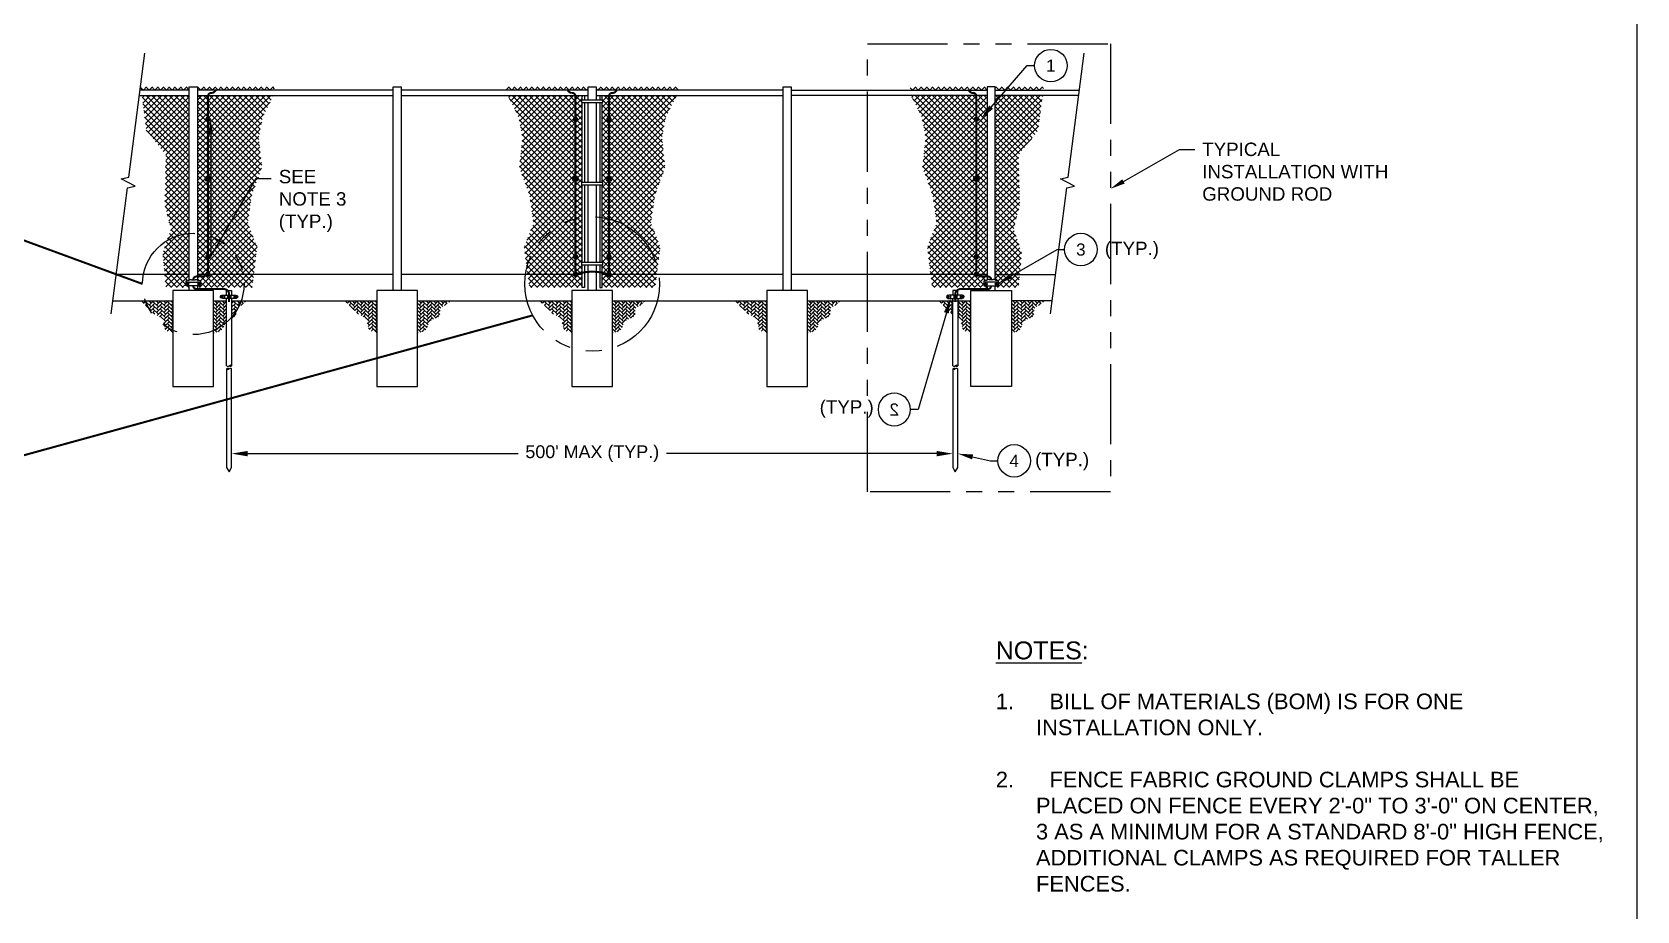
# Model space of a CAD drawing. Header units: feet. Extents: x -17 to 155, y -41 to 44.
# Drawn here: x 19.89 to 32.41, y 11.89 to 18.75 of the extents above; entities that cross this region are included whole.
import ezdxf
from ezdxf import colors
from ezdxf.entities.mleader import LeaderData, LeaderLine
from ezdxf.enums import TextEntityAlignment as Align
from ezdxf.math import Vec2, Vec3

# ---------------------------------------------------------------- set-up
doc = ezdxf.new("R2010")
doc.units = ezdxf.units.FT
doc.header["$MEASUREMENT"] = 0
doc.linetypes.add('PHANTOM2', pattern=[1.25, 0.625, -0.125, 0.125, -0.125, 0.125, -0.125])
doc.layers.get('Defpoints').update_dxf_attribs({"color": 5})
doc.layers.add('E-DETL', color=7, linetype='Continuous')
doc.layers.add('G-ANNO-TEXT', color=1, linetype='Continuous')
doc.styles.add('NEI-A', font='arial.ttf')
doc.dimstyles.new('NEI-A', dxfattribs={"dimtxt": 0.1, "dimasz": 0.125, "dimexe": 0.0625, "dimexo": 0.0625, "dimgap": 0.0625, "dimtad": 0, "dimtih": 1, "dimtoh": 1, "dimdec": 4, "dimzin": 3, "dimdsep": 46, "dimlunit": 4, "dimtxsty": 'NEI-A', "dimcen": 0, "dimadec": 0, "dimazin": 0, "dimtfac": 0.75, "dimtdec": 4, "dimtofl": 0, "dimtmove": 0, "dimatfit": 3, "dimfxl": 1, "dimfrac": 1, "dimtolj": 1, "dimtzin": 0, "dimarcsym": 0})
pattern_1 = [(45, (9.710922, 17.966903), (-0.02241267, 0.02241267), []), (135, (9.710922, 17.966903), (-0.02241267, -0.02241267), [])]
pattern_2 = [(45, (12.855708, 17.966903), (-0.02241267, 0.02241267), []), (135, (12.855708, 17.966903), (-0.02241267, -0.02241267), [])]
pattern_3 = [(45, (6.632667, 17.966903), (-0.02241267, 0.02241267), []), (135, (6.632667, 17.966903), (-0.02241267, -0.02241267), [])]
pattern_4 = [(45, (17.764756, 19.48602), (2e-18, 0.02868822), [0.0608569, -0.02028563]), (135, (17.7791, 19.500365), (2e-18, 0.02868822), [0.0608569, -0.02028563])]
pattern_5 = [(45, (19.354854, 19.48602), (2e-18, 0.02868822), [0.0608569, -0.02028563]), (135, (19.369198, 19.500365), (2e-18, 0.02868822), [0.0608569, -0.02028563])]
pattern_6 = [(45, (20.876276, 19.48602), (2e-18, 0.02868822), [0.0608569, -0.02028563]), (135, (20.89062, 19.500365), (2e-18, 0.02868822), [0.0608569, -0.02028563])]
pattern_7 = [(45, (22.397699, 19.48602), (2e-18, 0.02868822), [0.0608569, -0.02028563]), (135, (22.412043, 19.500365), (2e-18, 0.02868822), [0.0608569, -0.02028563])]
pattern_8 = [(45, (23.987797, 19.48602), (2e-18, 0.02868822), [0.0608569, -0.02028563]), (135, (24.00214, 19.500365), (2e-18, 0.02868822), [0.0608569, -0.02028563])]
pattern_9 = [(45, (16.14296, 34.700246), (-0.02241267, 0.02241267), []), (135, (16.14296, 34.700246), (-0.02241267, -0.02241267), [])]
pattern_10 = [(45, (13.009347, 34.700246), (-0.02241267, 0.02241267), []), (135, (13.009347, 34.700246), (-0.02241267, -0.02241267), [])]

# ---------------------------------------------------------------- blocks, each defined once
blk = doc.blocks.new('_TagCircle')
at = {"color": 0, "linetype": 'ByBlock', "lineweight": -2, "transparency": 16777216}
blk.add_circle((0, 0), 0.125, dxfattribs=at)
at = {"color": 0, "transparency": 16777216, "style": 'NEI-A'}
blk.add_attdef('TAGNUMBER', text='', height=0.09375, dxfattribs=at).set_placement((0, -0.046875), align=Align.CENTER)
blk = doc.blocks.new('*D8')
at = {"layer": 'Defpoints', "color": 0, "transparency": 16777216}
for p in [(21.448, 15.457), (27.073, 15.457), (27.073, 15.457)]:
    blk.add_point(p, dxfattribs=at)
at = {"layer": 'G-ANNO-TEXT', "color": 0, "lineweight": -2, "transparency": 16777216}
for p, q in [((21.573, 15.457), (23.682, 15.457)), ((26.948, 15.457), (24.84, 15.457))]:
    blk.add_line(p, q, dxfattribs=at)
at = {"layer": 'G-ANNO-TEXT', "color": 0, "transparency": 16777216}
for points in [[(21.573, 15.478), (21.573, 15.436), (21.448, 15.457)], [(26.948, 15.478), (26.948, 15.436), (27.073, 15.457)]]:
    blk.add_solid(points, dxfattribs=at)
at = {"layer": 'G-ANNO-TEXT', "color": 0, "transparency": 16777216, "insert": (24.261, 15.457), "char_height": 0.1, "attachment_point": 5, "style": 'NEI-A'}
blk.add_mtext("\\A1;500' MAX (TYP.)", dxfattribs=at)

msp = doc.modelspace()

# ---------------------------------------------------------------- hatches: boundary and pattern name
at = {"layer": 'E-DETL', "linetype": 'Continuous'}
h = msp.add_hatch(dxfattribs=at)
h.set_pattern_fill('ANSI37', color=9, scale=0.25357)
h.set_pattern_definition(pattern_9)
h.paths.add_polyline_path([(21.1175, 18.31922), (20.73973, 18.31922), (20.74295, 18.29401), (21.1175, 18.29401)])
h = msp.add_hatch(dxfattribs=at)
h.set_pattern_fill('ANSI37', color=9, scale=0.25357)
h.set_pattern_definition(pattern_9)
h.paths.add_polyline_path([(21.18089, 18.31922), (21.7815, 18.31922), (21.77827, 18.29401), (21.18089, 18.29401)])
h = msp.add_hatch(dxfattribs=at)
h.set_pattern_fill('ANSI37', color=9, scale=0.25357)
h.set_pattern_definition(pattern_10)
h.paths.add_polyline_path([(23.59208, 18.29401), (23.57933, 18.31922), (24.22907, 18.31922), (24.22907, 18.29401)])
h = msp.add_hatch(dxfattribs=at)
h.set_pattern_fill('ANSI37', color=9, scale=0.25357)
h.set_pattern_definition(pattern_10)
h.paths.add_polyline_path([(24.92936, 18.29401), (24.9421, 18.31922), (24.29237, 18.31922), (24.29237, 18.29401)])
h = msp.add_hatch(dxfattribs=at)
h.set_pattern_fill('ANSI37', color=9, scale=0.25357)
h.set_pattern_definition([(45, (22.366002, 34.700246), (-0.02241267, 0.02241267), []), (135, (22.366002, 34.700246), (-0.02241267, -0.02241267), [])])
h.paths.add_polyline_path([(27.34054, 18.31922), (26.73994, 18.31922), (26.74316, 18.29401), (27.34054, 18.29401)])
h = msp.add_hatch(dxfattribs=at)
h.set_pattern_fill('ANSI37', color=9, scale=0.25357)
h.set_pattern_definition([(45, (22.681984, 34.700246), (-0.02241267, 0.02241267), []), (135, (22.681984, 34.700246), (-0.02241267, -0.02241267), [])])
h.paths.add_polyline_path([(27.40393, 18.31922), (27.78171, 18.31922), (27.77848, 18.29401), (27.40393, 18.29401)])
h = msp.add_hatch(dxfattribs=at)
h.set_pattern_fill('ANSI37', color=9, scale=0.25357)
h.set_pattern_definition(pattern_3)
edge = h.paths.add_edge_path()
edge.add_line((20.93524, 16.7536), (21.1175, 16.7536))
edge.add_line((21.1175, 16.7536), (21.1175, 16.76577))
edge.add_line((21.1175, 16.76577), (21.09782, 16.76577))
edge.add_arc((21.09782, 16.77112), 0.00535, 180, 270, ccw=False)
edge.add_line((21.09247, 16.77112), (21.09247, 16.803))
edge.add_arc((21.09782, 16.803), 0.00535, 90, 180, ccw=False)
edge.add_line((21.09782, 16.80835), (21.11633, 16.80835))
edge.add_line((21.11633, 16.80835), (21.1175, 18.25175))
edge.add_line((21.1175, 18.25175), (20.74836, 18.25175))
edge.add_line((20.74836, 18.25175), (20.78313, 17.97991))
edge.add_line((20.78313, 17.97991), (20.93612, 17.7888))
edge.add_line((20.93612, 17.7888), (20.92581, 17.40086))
edge.add_line((20.92581, 17.40086), (20.97437, 17.20912))
edge.add_line((20.97437, 17.20912), (20.91062, 17.02439))
edge.add_line((20.91062, 17.02439), (20.93524, 16.7536))
h = msp.add_hatch(dxfattribs=at)
h.set_pattern_fill('ANSI37', color=9, scale=0.25357)
h.set_pattern_definition(pattern_3)
edge = h.paths.add_edge_path()
edge.add_line((21.18089, 16.7536), (21.60862, 16.7536))
edge.add_line((21.60862, 16.7536), (21.64747, 17.07089))
edge.add_line((21.64747, 17.07089), (21.5736, 17.25544))
edge.add_line((21.5736, 17.25544), (21.60438, 17.47074))
edge.add_line((21.60438, 17.47074), (21.68441, 17.69219))
edge.add_line((21.68441, 17.69219), (21.65978, 17.92595))
edge.add_line((21.65978, 17.92595), (21.69056, 18.08589))
edge.add_line((21.69056, 18.08589), (21.77439, 18.25175))
edge.add_line((21.77439, 18.25175), (21.18089, 18.25175))
edge.add_line((21.18089, 18.25175), (21.18089, 16.81546))
edge.add_line((21.18089, 16.81546), (21.18208, 16.81546))
edge.add_line((21.18208, 16.81546), (21.18208, 16.80835))
edge.add_line((21.18208, 16.80835), (21.20058, 16.80835))
edge.add_arc((21.20058, 16.803), 0.00535, 0, 90, ccw=False)
edge.add_line((21.20593, 16.803), (21.20593, 16.77112))
edge.add_arc((21.20058, 16.77112), 0.00535, -90, 0, ccw=False)
edge.add_line((21.20058, 16.76577), (21.18089, 16.76577))
edge.add_line((21.18089, 16.76577), (21.18089, 16.7536))
h = msp.add_hatch(dxfattribs=at)
h.set_pattern_fill('ANSI37', color=9, scale=0.25357)
h.set_pattern_definition(pattern_1)
h.paths.add_polyline_path([(24.18249, 16.92966), (24.17742, 16.92966), (24.17742, 16.94814), (24.18249, 16.94814), (24.18249, 17.5552), (24.17742, 17.5552), (24.17742, 17.57368), (24.18249, 17.57368), (24.18249, 18.19752), (24.17742, 18.19752), (24.17742, 18.216), (24.18249, 18.216), (24.18249, 18.25175), (23.60226, 18.25175), (23.68609, 18.08589), (23.71686, 17.92595), (23.69224, 17.69219), (23.77227, 17.47074), (23.80305, 17.25544), (23.72918, 17.07089), (23.77088, 16.7536), (24.18249, 16.7536)])
h = msp.add_hatch(dxfattribs=at)
h.set_pattern_fill('ANSI37', color=9, scale=0.25357)
h.set_pattern_definition(pattern_1)
h.paths.add_polyline_path([(24.33895, 18.216), (24.34402, 18.216), (24.34402, 18.19752), (24.33895, 18.19752), (24.33895, 16.7536), (24.75056, 16.7536), (24.79226, 17.07089), (24.71839, 17.25544), (24.74917, 17.47074), (24.82919, 17.69219), (24.80457, 17.92595), (24.83535, 18.08589), (24.91917, 18.25175), (24.33895, 18.25175)])
h = msp.add_hatch(dxfattribs=at)
h.set_pattern_fill('ANSI37', color=9, scale=0.25357)
h.set_pattern_definition(pattern_2)
edge = h.paths.add_edge_path()
edge.add_line((26.91281, 16.7536), (27.34054, 16.7536))
edge.add_line((27.34054, 16.7536), (27.34054, 16.76577))
edge.add_line((27.34054, 16.76577), (27.32086, 16.76577))
edge.add_arc((27.32081, 16.77107), 0.0053, 179.490265, 270.509735, ccw=False)
edge.add_line((27.31551, 16.77112), (27.31551, 16.77764))
edge.add_line((27.31551, 16.77764), (27.31548, 16.803))
edge.add_arc((27.32083, 16.803), 0.00535, 90, 180, ccw=False)
edge.add_line((27.32083, 16.80835), (27.33932, 16.80835))
edge.add_line((27.33932, 16.80835), (27.33932, 16.81546))
edge.add_line((27.33932, 16.81546), (27.34054, 16.81546))
edge.add_line((27.34054, 16.81546), (27.34054, 18.25175))
edge.add_line((27.34054, 18.25175), (26.74705, 18.25175))
edge.add_line((26.74705, 18.25175), (26.83087, 18.08589))
edge.add_line((26.83087, 18.08589), (26.86165, 17.92595))
edge.add_line((26.86165, 17.92595), (26.83703, 17.69219))
edge.add_line((26.83703, 17.69219), (26.91705, 17.47074))
edge.add_line((26.91705, 17.47074), (26.94783, 17.25544))
edge.add_line((26.94783, 17.25544), (26.87396, 17.07089))
edge.add_line((26.87396, 17.07089), (26.91281, 16.7536))
h = msp.add_hatch(dxfattribs=at)
h.set_pattern_fill('ANSI37', color=9, scale=0.25357)
h.set_pattern_definition(pattern_2)
edge = h.paths.add_edge_path()
edge.add_line((27.40393, 16.7536), (27.5862, 16.7536))
edge.add_line((27.5862, 16.7536), (27.61081, 17.02439))
edge.add_line((27.61081, 17.02439), (27.54707, 17.20912))
edge.add_line((27.54707, 17.20912), (27.59563, 17.40086))
edge.add_line((27.59563, 17.40086), (27.58531, 17.7888))
edge.add_line((27.58531, 17.7888), (27.73831, 17.97991))
edge.add_line((27.73831, 17.97991), (27.77308, 18.25175))
edge.add_line((27.77308, 18.25175), (27.40393, 18.25175))
edge.add_line((27.40393, 18.25175), (27.40511, 16.80835))
edge.add_line((27.40511, 16.80835), (27.42359, 16.80835))
edge.add_arc((27.42359, 16.803), 0.00535, 0, 90, ccw=False)
edge.add_line((27.42894, 16.803), (27.42894, 16.77819))
edge.add_arc((27.42362, 16.77764), 0.00535, 0, 5.852016, ccw=False)
edge.add_line((27.42897, 16.77764), (27.42897, 16.77112))
edge.add_arc((27.42357, 16.77116), 0.0054, 270.509735, 359.490265, ccw=False)
edge.add_line((27.42362, 16.76577), (27.40393, 16.76577))
edge.add_line((27.40393, 16.76577), (27.40393, 16.7536))
h = msp.add_hatch(color=3, dxfattribs=at)
edge = h.paths.add_edge_path()
edge.add_arc((24.12992, 18.06751), 0.02113, 180, 540, ccw=False)
h = msp.add_hatch(color=3, dxfattribs=at)
edge = h.paths.add_edge_path()
edge.add_arc((24.39151, 18.06751), 0.02113, 0, 360)
h = msp.add_hatch(color=3, dxfattribs=at)
edge = h.paths.add_edge_path()
edge.add_arc((27.2573, 18.06773), 0.02113, 180, 540, ccw=False)
h = msp.add_hatch(color=3, dxfattribs=at)
edge = h.paths.add_edge_path()
edge.add_arc((24.12992, 17.60227), 0.02113, 0, 360)
h = msp.add_hatch(color=3, dxfattribs=at)
edge = h.paths.add_edge_path()
edge.add_arc((24.39151, 17.60227), 0.02113, 0, 360)
h = msp.add_hatch(color=3, dxfattribs=at)
edge = h.paths.add_edge_path()
edge.add_arc((27.2573, 17.60249), 0.02113, 0, 360)
h = msp.add_hatch(color=3, dxfattribs=at)
edge = h.paths.add_edge_path()
edge.add_arc((24.12992, 16.99436), 0.02113, 180, 540, ccw=False)
h = msp.add_hatch(color=3, dxfattribs=at)
edge = h.paths.add_edge_path()
edge.add_arc((24.39151, 16.99436), 0.02113, 0, 360)
h = msp.add_hatch(color=3, dxfattribs=at)
edge = h.paths.add_edge_path()
edge.add_arc((27.2573, 16.99458), 0.02113, 180, 540, ccw=False)
h = msp.add_hatch(color=3, dxfattribs=at)
edge = h.paths.add_edge_path()
edge.add_arc((21.26353, 16.85734), 0.02113, 0, 360)
h = msp.add_hatch(color=3, dxfattribs=at)
edge = h.paths.add_edge_path()
edge.add_arc((24.13053, 16.85712), 0.02113, 180, 540, ccw=False)
h = msp.add_hatch(color=3, dxfattribs=at)
edge = h.paths.add_edge_path()
edge.add_arc((24.3909, 16.85712), 0.02113, 0, 360)
h = msp.add_hatch(color=3, dxfattribs=at)
edge = h.paths.add_edge_path()
edge.add_arc((27.25791, 16.85734), 0.02113, 180, 540, ccw=False)
h = msp.add_hatch(dxfattribs=at)
h.set_pattern_fill('AR-HBONE', color=9, scale=0.005071)
h.set_pattern_definition(pattern_4)
h.paths.add_polyline_path([(20.99072, 16.64933), (20.74225, 16.64933), (20.84626, 16.54714), (20.90693, 16.51299), (20.93059, 16.42354), (20.99072, 16.39545)])
h = msp.add_hatch(dxfattribs=at)
h.set_pattern_fill('AR-HBONE', color=9, scale=0.005071)
h.set_pattern_definition(pattern_4)
h.paths.add_polyline_path([(21.44832, 16.64933), (21.44832, 16.51406), (21.48213, 16.53095), (21.4871, 16.59051), (21.56905, 16.64933)])
h.paths.add_polyline_path([(21.40875, 16.49429), (21.40875, 16.64933), (21.30768, 16.64933), (21.30768, 16.39446), (21.36876, 16.41741), (21.40763, 16.49372)])
h = msp.add_hatch(dxfattribs=at)
h.set_pattern_fill('AR-HBONE', color=9, scale=0.005071)
h.set_pattern_definition(pattern_5)
h.paths.add_polyline_path([(22.58081, 16.64933), (22.33234, 16.64933), (22.43635, 16.54714), (22.49703, 16.51299), (22.52069, 16.42354), (22.58081, 16.39545)])
h = msp.add_hatch(dxfattribs=at)
h.set_pattern_fill('AR-HBONE', color=9, scale=0.005071)
h.set_pattern_definition(pattern_5)
h.paths.add_polyline_path([(23.15915, 16.64933), (22.89778, 16.64933), (22.89778, 16.39446), (22.95886, 16.41741), (22.99772, 16.49372), (23.07223, 16.53095), (23.07719, 16.59051)])
h = msp.add_hatch(dxfattribs=at)
h.set_pattern_fill('AR-HBONE', color=9, scale=0.005071)
h.set_pattern_definition(pattern_6)
h.paths.add_polyline_path([(24.10224, 16.64933), (23.85377, 16.64933), (23.95778, 16.54714), (24.01845, 16.51299), (24.04211, 16.42354), (24.10224, 16.39545)])
h = msp.add_hatch(dxfattribs=at)
h.set_pattern_fill('AR-HBONE', color=9, scale=0.005071)
h.set_pattern_definition(pattern_6)
h.paths.add_polyline_path([(24.68057, 16.64933), (24.4192, 16.64933), (24.4192, 16.39446), (24.48028, 16.41741), (24.51915, 16.49372), (24.59365, 16.53095), (24.59862, 16.59051)])
h = msp.add_hatch(dxfattribs=at)
h.set_pattern_fill('AR-HBONE', color=9, scale=0.005071)
h.set_pattern_definition(pattern_7)
h.paths.add_polyline_path([(25.62366, 16.64933), (25.37519, 16.64933), (25.4792, 16.54714), (25.53987, 16.51299), (25.56353, 16.42354), (25.62366, 16.39545)])
h = msp.add_hatch(dxfattribs=at)
h.set_pattern_fill('AR-HBONE', color=9, scale=0.005071)
h.set_pattern_definition(pattern_7)
h.paths.add_polyline_path([(26.20199, 16.64933), (25.94062, 16.64933), (25.94062, 16.39446), (26.0017, 16.41741), (26.04057, 16.49372), (26.11507, 16.53095), (26.12004, 16.59051)])
h = msp.add_hatch(dxfattribs=at)
h.set_pattern_fill('AR-HBONE', color=9, scale=0.005071)
h.set_pattern_definition(pattern_8)
h.paths.add_polyline_path([(27.07317, 16.54496), (27.07317, 16.64933), (26.96529, 16.64933), (27.0693, 16.54714)])
h.paths.add_polyline_path([(27.11274, 16.64933), (27.11274, 16.52268), (27.12997, 16.51299), (27.15363, 16.42354), (27.21376, 16.39545), (27.21376, 16.64933)])
h = msp.add_hatch(dxfattribs=at)
h.set_pattern_fill('AR-HBONE', color=9, scale=0.005071)
h.set_pattern_definition(pattern_8)
h.paths.add_polyline_path([(27.79209, 16.64933), (27.53072, 16.64933), (27.53072, 16.39446), (27.5918, 16.41741), (27.63067, 16.49372), (27.70517, 16.53095), (27.71014, 16.59051)])

# ---------------------------------------------------------------- linework, layer by layer
for points in [[(24.18249, 18.216), (24.18249, 18.25175)], [(24.18249, 17.57368), (24.18249, 18.19752)], [(24.20096, 18.25175), (24.20096, 18.216)], [(24.20096, 18.19752), (24.20096, 17.57368)], [(24.32047, 18.25175), (24.32047, 18.216)], [(24.32047, 18.19752), (24.32047, 17.57368)], [(24.33895, 18.216), (24.33895, 18.25175)], [(24.33895, 17.57368), (24.33895, 18.19752)], [(24.18249, 16.94814), (24.18249, 17.5552)], [(24.20096, 17.5552), (24.20096, 16.94814)], [(24.32047, 17.5552), (24.32047, 16.94814)], [(24.33895, 16.94814), (24.33895, 17.5552)], [(24.20096, 16.92966), (24.20096, 16.7536), (24.18249, 16.7536), (24.18249, 16.92966)], [(24.32047, 16.92966), (24.32047, 16.7536), (24.33895, 16.7536), (24.33895, 16.92966)]]:
    msp.add_lwpolyline(points)
at = {"layer": 'Defpoints', "color": 5}
msp.add_lwpolyline([(0, 21.43182), (32.40909, 21.43182), (32.40909, -0.73926), (0, -0.73926)], close=True, dxfattribs=at)
at = {"layer": 'E-DETL', "color": 7, "linetype": 'Continuous'}
for p, q in [((21.40875, 16.14326), (21.40875, 16.66898)), ((27.07317, 16.14326), (27.07317, 16.66898)), ((21.40875, 16.11802), (21.40875, 15.34875)), ((21.44832, 15.34875), (21.44832, 16.11802)), ((27.07317, 16.11802), (27.07317, 15.34875)), ((27.11274, 15.34875), (27.11274, 16.11802)), ((21.40875, 15.34875), (21.42854, 15.31424)), ((21.42854, 15.31424), (21.44832, 15.34875)), ((27.07317, 15.34875), (27.09296, 15.31424)), ((27.09296, 15.31424), (27.11274, 15.34875))]:
    msp.add_line(p, q, dxfattribs=at)
at = {"layer": 'E-DETL', "color": 153, "linetype": 'PHANTOM2'}
msp.add_lwpolyline([(26.40684, 18.65605), (28.30246, 18.65605), (28.30246, 15.15812), (26.40684, 15.15812)], close=True, dxfattribs=at)
at = {"layer": 'E-DETL', "color": 6, "linetype": 'Continuous'}
for points in [[(20.51, 16.5481), (20.6368, 17.5326), (20.69708, 17.54614), (20.58732, 17.60289), (20.6476, 17.61643), (20.77196, 18.58196)], [(27.83471, 16.5481), (27.96152, 17.5326), (28.0218, 17.54614), (27.91203, 17.60289), (27.97231, 17.61643), (28.09667, 18.58196)], [(21.09246, 16.79502), (21.20588, 16.79502)], [(27.42895, 16.79502), (27.31553, 16.79502)], [(21.3669, 16.67429), (21.37743, 16.68885)], [(21.36802, 16.67348), (21.37855, 16.68804)], [(21.39167, 16.69335), (21.39167, 16.66898)], [(21.41587, 16.69335), (21.41587, 16.66898)], [(21.42271, 16.67429), (21.43324, 16.68885)], [(21.42383, 16.67348), (21.43436, 16.68804)], [(21.4412, 16.69335), (21.4412, 16.66898)], [(21.4654, 16.69335), (21.4654, 16.66898)], [(21.48905, 16.67348), (21.47853, 16.68804)], [(21.49017, 16.67429), (21.47965, 16.68885)], [(27.03132, 16.67429), (27.04185, 16.68885)], [(27.03244, 16.67348), (27.04296, 16.68804)], [(27.05609, 16.69335), (27.05609, 16.66898)], [(27.08029, 16.69335), (27.08029, 16.66898)], [(27.09766, 16.67348), (27.08713, 16.68804)], [(27.09878, 16.67429), (27.08825, 16.68885)], [(27.10562, 16.69335), (27.10562, 16.66898)], [(27.12982, 16.69335), (27.12982, 16.66898)], [(27.15347, 16.67348), (27.14295, 16.68804)], [(27.15459, 16.67429), (27.14406, 16.68885)]]:
    msp.add_lwpolyline(points, dxfattribs=at)
at = {"layer": 'E-DETL', "color": 7, "linetype": 'Continuous'}
for points in [[(21.1175, 18.29401), (20.73487, 18.29401)], [(21.1175, 16.81546), (21.1175, 18.31922), (21.18089, 18.31922), (21.18089, 16.81546)], [(22.7076, 18.29401), (21.18089, 18.29401)], [(22.7076, 16.73033), (22.7076, 18.31922), (22.77099, 18.31922), (22.77099, 16.73033)], [(24.22902, 18.29401), (22.77099, 18.29401)], [(24.22902, 18.216), (24.22902, 18.31922), (24.29241, 18.31922), (24.29241, 18.216)], [(25.75044, 18.29401), (24.29241, 18.29401)], [(25.75044, 16.73033), (25.75044, 18.31922), (25.81384, 18.31922), (25.81384, 16.73033)], [(25.81384, 18.29401), (27.34054, 18.29401)], [(27.40393, 16.81546), (27.40393, 18.31922), (27.34054, 18.31922), (27.34054, 16.81546)], [(27.40393, 18.29401), (28.05959, 18.29401)], [(20.72943, 18.25175), (21.1175, 18.25175)], [(21.18089, 18.25175), (22.7076, 18.25175)], [(22.77099, 18.25175), (24.22902, 18.25175)], [(24.22902, 17.57368), (24.22902, 18.19752)], [(24.29241, 18.25175), (25.75044, 18.25175)], [(24.29241, 18.19752), (24.29241, 17.57368)], [(27.34054, 18.25175), (25.81384, 18.25175)], [(28.05414, 18.25175), (27.40393, 18.25175)], [(24.22902, 16.94814), (24.22902, 17.5552)], [(24.29241, 17.5552), (24.29241, 16.94814)], [(24.22902, 16.73033), (24.22902, 16.92966)], [(24.29241, 16.92966), (24.29241, 16.73033)], [(21.1175, 16.85619), (20.54968, 16.85619)], [(22.7076, 16.85619), (21.18089, 16.85619)], [(24.18249, 16.85619), (22.77099, 16.85619)], [(25.75044, 16.85619), (24.33895, 16.85619)], [(27.34054, 16.85619), (25.81384, 16.85619)], [(27.40393, 16.85619), (27.8744, 16.85619)], [(20.99072, 16.73033), (20.99072, 15.98169), (21.30768, 15.98169), (21.30768, 16.73033)], [(21.30768, 16.73033), (20.99072, 16.73033)], [(21.1175, 16.73033), (21.1175, 16.76577)], [(21.18089, 16.76577), (21.18089, 16.73033)], [(21.40875, 16.69335), (21.40875, 16.73073), (21.44832, 16.73073), (21.44832, 16.69335)], [(21.44832, 16.66898), (21.44832, 16.14326)], [(27.11274, 16.69335), (27.11274, 16.73073), (27.07317, 16.73073), (27.07317, 16.69335)], [(27.11274, 16.66898), (27.11274, 16.14326)], [(27.34054, 16.76577), (27.34054, 16.73033)], [(27.40393, 16.73033), (27.40393, 16.76577)]]:
    msp.add_lwpolyline(points, dxfattribs=at)
at = {"layer": 'E-DETL', "color": 3, "linetype": 'Continuous', "const_width": 0.01585}
for points in [[(24.06996, 18.29401, 0.20410491), (24.09687, 18.27255), (24.10457, 18.27255, -0.41421356), (24.12992, 18.24719), (24.12992, 16.85619)], [(24.45147, 18.29401, -0.20410491), (24.42457, 18.27255), (24.41687, 18.27255, 0.41421356), (24.39151, 18.24719), (24.39151, 16.85619)], [(27.19746, 18.29401, 0.20260572), (27.22424, 18.27277), (27.23194, 18.27277, -0.41421356), (27.2573, 18.24741), (27.2573, 16.88233, 0.41421356), (27.29956, 16.84006)], [(21.14923, 16.76577, 0.39960928), (21.17455, 16.74168)], [(27.37221, 16.76577, -0.39960928), (27.34688, 16.74168)], [(21.42854, 16.69335), (21.42854, 16.70111, 0.41421356), (21.38796, 16.74168), (21.17455, 16.74168)], [(27.0929, 16.69335), (27.0929, 16.70111, -0.41421356), (27.13347, 16.74168), (27.34688, 16.74168)]]:
    msp.add_lwpolyline(points, format="xyb", dxfattribs=at)
at = {"layer": 'E-DETL', "color": 4, "linetype": 'Continuous'}
for points in [[(24.17742, 18.19752), (24.34402, 18.19752), (24.34402, 18.216), (24.17742, 18.216)], [(24.17742, 17.5552), (24.34402, 17.5552), (24.34402, 17.57368), (24.17742, 17.57368)], [(24.17742, 16.92966), (24.34402, 16.92966), (24.34402, 16.94814), (24.17742, 16.94814)]]:
    msp.add_lwpolyline(points, close=True, dxfattribs=at)
at = {"layer": 'E-DETL', "color": 153, "linetype": 'Continuous', "const_width": 0.01585, "flags": 128}
for points in [[(20.75355, 16.78154), (18.35694, 17.66234)], [(17.47921, 14.798), (23.79622, 16.53645)]]:
    msp.add_lwpolyline(points, dxfattribs=at)
at = {"layer": 'E-DETL', "color": 6, "linetype": 'Continuous'}
for points in [[(21.13423, 16.81546), (21.13423, 16.81356), (21.16417, 16.81356), (21.16417, 16.81546), (21.18208, 16.81546), (21.18208, 16.80835), (21.20058, 16.80835, -0.41421356), (21.20593, 16.803), (21.20593, 16.77112, -0.41421356), (21.20058, 16.76577), (21.09782, 16.76577, -0.41421356), (21.09247, 16.77112), (21.09247, 16.803, -0.41421356), (21.09782, 16.80835), (21.11631, 16.80835), (21.11631, 16.81546)], [(27.38718, 16.81546), (27.38718, 16.81356), (27.35724, 16.81356), (27.35724, 16.81546), (27.33932, 16.81546), (27.33932, 16.80835), (27.32083, 16.80835, 0.41421356), (27.31548, 16.803), (27.31548, 16.77112, 0.41421356), (27.32083, 16.76577), (27.42359, 16.76577, 0.41421356), (27.42894, 16.77112), (27.42894, 16.803, 0.41421356), (27.42359, 16.80835), (27.4051, 16.80835), (27.4051, 16.81546)]]:
    msp.add_lwpolyline(points, format="xyb", close=True, dxfattribs=at)
for points in [[(21.11722, 16.77956), (21.1122, 16.78826), (21.10215, 16.78826), (21.09713, 16.77956), (21.10215, 16.77086), (21.1122, 16.77086)], [(21.20149, 16.77956), (21.19646, 16.78826), (21.18641, 16.78826), (21.18139, 16.77956), (21.18641, 16.77086), (21.19646, 16.77086)], [(27.31992, 16.77956), (27.32494, 16.78826), (27.33499, 16.78826), (27.34002, 16.77956), (27.33499, 16.77086), (27.32494, 16.77086)], [(27.40418, 16.77956), (27.40921, 16.78826), (27.41926, 16.78826), (27.42428, 16.77956), (27.41926, 16.77086), (27.40921, 16.77086)]]:
    msp.add_lwpolyline(points, close=True, dxfattribs=at)
at = {"layer": 'E-DETL', "color": 3, "linetype": 'Continuous', "const_width": 0.01585, "flags": 128}
for points in [[(21.22188, 16.84006), (21.17455, 16.84006, 0.39960928), (21.14923, 16.81598), (21.14923, 16.81356)], [(24.12992, 16.85619, -0.15992291), (24.39151, 16.85619)], [(27.29956, 16.84006), (27.34688, 16.84006, -0.39960928), (27.37221, 16.81598), (27.37221, 16.81356)]]:
    msp.add_lwpolyline(points, format="xyb", dxfattribs=at)
at = {"layer": 'E-DETL', "color": 4, "linetype": 'Continuous'}
for points in [[(20.52304, 16.64933), (20.99072, 16.64933)], [(21.30768, 16.64933), (21.40875, 16.64933)], [(21.44832, 16.64933), (22.58081, 16.64933)], [(22.89778, 16.64933), (24.10224, 16.64933)], [(24.4192, 16.64933), (25.62366, 16.64933)], [(25.94062, 16.64933), (27.21376, 16.64933)], [(27.84775, 16.64933), (27.53072, 16.64933)]]:
    msp.add_lwpolyline(points, dxfattribs=at)
at = {"layer": 'E-DETL', "color": 6, "linetype": 'Continuous'}
for points in [[(21.36959, 16.67275), (21.36959, 16.66939, -0.87756284), (21.37272, 16.69335), (21.48121, 16.69335), (21.48121, 16.68958)], [(21.48749, 16.68958), (21.48749, 16.69294, -0.87756284), (21.48435, 16.66898), (21.37586, 16.66898), (21.37586, 16.67275)], [(27.03401, 16.68958), (27.03401, 16.69294, 0.87756284), (27.03714, 16.66898), (27.14563, 16.66898), (27.14563, 16.67275)], [(27.15191, 16.67275), (27.15191, 16.66939, 0.87756284), (27.14877, 16.69335), (27.04028, 16.69335), (27.04028, 16.68958)]]:
    msp.add_lwpolyline(points, format="xyb", dxfattribs=at)
at = {"layer": 'E-DETL', "color": 3, "linetype": 'Continuous', "const_width": 0.01585}
for points in [[(21.42854, 16.64105), (21.42854, 16.66898)], [(27.0929, 16.64105), (27.0929, 16.66898)], [(27.09296, 16.64105), (27.09296, 16.66898)]]:
    msp.add_lwpolyline(points, dxfattribs=at)
at = {"layer": 'E-DETL', "color": 7, "linetype": 'Continuous'}
for points in [[(22.58081, 15.98169), (22.89778, 15.98169), (22.89778, 16.73033), (22.58081, 16.73033)], [(24.10224, 15.98169), (24.4192, 15.98169), (24.4192, 16.73033), (24.10224, 16.73033)], [(25.62366, 15.98169), (25.94062, 15.98169), (25.94062, 16.73033), (25.62366, 16.73033)], [(27.53072, 15.98169), (27.21376, 15.98169), (27.21376, 16.73033), (27.53072, 16.73033)]]:
    msp.add_lwpolyline(points, close=True, dxfattribs=at)
at = {"layer": 'E-DETL', "color": 3, "linetype": 'Continuous'}
for centre in [(24.12992, 17.60227), (24.39151, 17.60227), (27.2573, 17.60249)]:
    msp.add_circle(centre, 0.02113, dxfattribs=at)
at = {"layer": 'E-DETL', "color": 153, "linetype": 'PHANTOM2'}
msp.add_circle((24.26072, 16.78154), 0.52519, dxfattribs=at)
at = {"layer": 'E-DETL', "color": 6, "linetype": 'Continuous'}
for centre, radius in [((21.10706, 16.77973), 0.00464), ((21.19133, 16.77973), 0.00464), ((27.33008, 16.77973), 0.00464), ((27.41434, 16.77973), 0.00464), ((21.37272, 16.68117), 0.00898), ((21.42854, 16.68117), 0.00898), ((21.48435, 16.68117), 0.00898), ((27.03714, 16.68117), 0.00898), ((27.09296, 16.68117), 0.00898), ((27.14877, 16.68117), 0.00898)]:
    msp.add_circle(centre, radius, dxfattribs=at)
at = {"layer": 'E-DETL', "color": 7, "linetype": 'Continuous'}
for centre, start, end in [((21.41864, 16.15566), 231.419908, 308.580092), ((21.41864, 16.1055), 51.419908, 128.580092), ((21.41864, 16.13031), 231.419908, 308.580092), ((21.43843, 16.13086), 51.419908, 128.580092), ((21.43843, 16.15566), 231.419908, 308.580092), ((21.43843, 16.1055), 51.419908, 128.580092), ((27.08306, 16.15566), 231.419908, 308.580092), ((27.08306, 16.1055), 51.419908, 128.580092), ((27.08306, 16.13031), 231.419908, 308.580092), ((27.10285, 16.13086), 51.419908, 128.580092), ((27.10285, 16.15566), 231.419908, 308.580092), ((27.10285, 16.1055), 51.419908, 128.580092)]:
    msp.add_arc(centre, 0.01586, start, end, dxfattribs=at)

# ---------------------------------------------------------------- texts
at = {"layer": 'G-ANNO-TEXT', "char_height": 0.104545, "attachment_point": 4, "style": 'NEI-A'}
for insert in [(28.25953, 17.04332), (26.03465, 15.80563), (27.71487, 15.39551)]:
    msp.add_mtext_dynamic_manual_height_columns('(TYP.)', width=0.35387, gutter_width=0.51456, heights=[0], dxfattribs=dict(at, insert=insert))
at = {"layer": 'G-ANNO-TEXT', "insert": (27.40859, 13.99082), "char_height": 0.10454545, "width": 4.7915134, "attachment_point": 1, "style": 'NEI-A'}
msp.add_mtext('\\A1;{\\H1.3333x;\\LNOTES\\l:\\P\\pxi-2,l2;}\\P\\pi-3,l3;{\\H1.1667x;1.^IBILL OF MATERIALS (BOM) IS FOR ONE INSTALLATION ONLY.\\P\\P2.^IFENCE FABRIC GROUND CLAMPS SHALL BE PLACED ON FENCE EVERY 2\'-0" TO 3\'-0" ON CENTER, 3 AS A MINIMUM FOR A STANDARD 8\'-0" HIGH FENCE, ADDITIONAL CLAMPS AS REQUIRED FOR TALLER FENCES.\\P\\pi0,l0;\\P\\pi-3,l3;3.^ITHIS DETAIL IS APPLICABLE TO SECTIONS OF FENCE IN PARALLEL WITH AN OVERHEAD LINE WITHIN ONE HUNDRED TWENTY FIVE FEET (125\') FROM THE OUTSIDE WIRE AS SHOWN.\\P\\pi0,l0;\\P\\pi-3,l3;4.^IINSTALL GROUND RODS TO OBTAIN A DRIVEN GROUND OF 25 OHMS OR LESS RESISTANCE. TOP OF DRIVEN RODS SHALL BE 6 INCHES BELOW THE GROUND LINE.^J\\P\\A0;5.^ISEE STRUCTURAL PACKAGE FOR FENCE FOUNDATION DETAILS.\\P\\pi0,l0;\\P\\pi-3,l3;\\H0.85712x;6.^IBONDING THE ROD TO A FENCE POST USING A CONDUCTOR SIZED APPROPRIATELY FOR THE “DESIGN AND OPERATING CONDITIONS”, BUT NOT SMALLER THAN A #4/0 AWG COPPER CONDUCTOR OR ALUMINUM OF THE SAME AMPACITY (RULE 93(C)(6)).}', dxfattribs=at)

# ---------------------------------------------------------------- dimensions: what is measured, and where the dimension line sits
at = {"layer": 'G-ANNO-TEXT'}
dim = msp.add_linear_dim(base=(27.07317, 15.45677), p1=(21.44832, 15.45677), p2=(27.07317, 15.45677), text="500' MAX (TYP.)", dimstyle='NEI-A', dxfattribs=at)
dim.commit()
dim.dimension.update_dxf_attribs({"geometry": '*D8', "text_midpoint": (24.26075, 15.45677)})

# ---------------------------------------------------------------- leaders
ml = msp.add_multileader_block('Standard', dxfattribs=at)
ml.set_content('_TagCircle', color=256, scale=1.01428169)
ml.set_attribute('TAGNUMBER', '1', width=0)
ml.set_leader_properties()
ml.build(insert=Vec2(0, 0))
ml.multileader.update_dxf_attribs({"dogleg_length": 0.0625, "arrow_head_size": 0.11761})
ctx = ml.context
ctx.base_point, ctx.char_height, ctx.arrow_head_size, ctx.landing_gap_size, ctx.plane_origin = Vec3(27.71161, 18.48595), 0.09409, 0.11761, 0.05881, Vec3(28.31993, 15.1182)
notes = []
notes.append((ctx, [(0, (1, 1, 0), (27.65281, 18.48595), (1, 0), 0.05881, [(1, [(27.29495, 18.07282)], 0, [])])]))
ctx.block.insert = Vec3(27.8384, 18.48595)
ml = msp.add_multileader_block('Standard', dxfattribs=at)
ml.set_content('_TagCircle', color=256, scale=1.01428169)
ml.set_attribute('TAGNUMBER', '3', width=0)
ml.set_leader_properties()
ml.build(insert=Vec2(0, 0))
ml.multileader.update_dxf_attribs({"dogleg_length": 0.0625, "arrow_head_size": 0.11761})
ctx = ml.context
ctx.base_point, ctx.char_height, ctx.arrow_head_size, ctx.landing_gap_size, ctx.plane_origin = Vec3(27.94524, 17.05011), 0.09409, 0.11761, 0.05881, Vec3(27.97343, 13.35054)
notes.append((ctx, [(0, (1, 1, 0), (27.88643, 17.05011), (1, 0), 0.05881, [(0, [(27.42362, 16.78299)], 0, [])])]))
ctx.block.insert = Vec3(28.07202, 17.05011)
ml = msp.add_multileader_block('Standard', dxfattribs=at)
ml.set_content('_TagCircle', color=256, scale=-1.01428169)
ml.set_attribute('TAGNUMBER', '2', width=0)
ml.set_leader_properties()
ml.build(insert=Vec2(0, 0))
ml.multileader.update_dxf_attribs({"dogleg_length": 0.0625, "arrow_head_size": 0.11761})
ctx = ml.context
ctx.base_point, ctx.char_height, ctx.arrow_head_size, ctx.landing_gap_size, ctx.plane_origin = Vec3(26.49014, 15.80176), 0.09409, 0.11761, 0.05881, Vec3(26.41123, 12.91362)
notes.append((ctx, [(0, (1, 1, 0), (26.80252, 15.80176), (-1, 0), 0.05881, [(0, [(27.05609, 16.66898)], 0, [])])]))
ctx.block.insert, ctx.block.scale = Vec3(26.61693, 15.80176), Vec3(-1.01428169, 1.01428169, 1.01428169)
ml = msp.add_multileader_block('Standard', dxfattribs=at)
ml.set_content('_TagCircle', color=256, scale=1.01428169)
ml.set_attribute('TAGNUMBER', '4', width=0)
ml.set_leader_properties()
ml.build(insert=Vec2(0, 0))
ml.multileader.update_dxf_attribs({"dogleg_length": 0.0625, "arrow_head_size": 0.11761})
ctx = ml.context
ctx.base_point, ctx.char_height, ctx.arrow_head_size, ctx.landing_gap_size, ctx.plane_origin = Vec3(27.42512, 15.40097), 0.09409, 0.11761, 0.05881, Vec3(27.7576, 11.7014)
notes.append((ctx, [(0, (1, 1, 0), (27.36631, 15.40097), (1, 0), 0.05881, [(0, [(27.11274, 15.45677)], 0, [])])]))
ctx.block.insert = Vec3(27.5519, 15.40097)
for ctx, leaders in notes:
    for number, flags, end, landing, length, lines in leaders:
        leader = LeaderData()
        leader.index, (leader.has_last_leader_line, leader.has_dogleg_vector, leader.attachment_direction) = number, flags
        leader.last_leader_point, leader.dogleg_vector, leader.dogleg_length = Vec3(end), Vec3(landing), length
        for number, points, colour, breaks in lines:
            line = LeaderLine()
            line.index, line.vertices, line.color, line.breaks = number, Vec3.list(points), colors.encode_raw_color(colour), breaks
            leader.lines.append(line)
        ctx.leaders.append(leader)

# ---------------------------------------------------------------- next in the draw order: leaders
ml = msp.add_multileader_mtext('Standard', dxfattribs=at)
ml.set_content('SEE NOTE 3 (TYP.)', color=256, style='NEI-A')
ml.set_leader_properties()
ml.build(insert=Vec2(0, 0))
ml.multileader.update_dxf_attribs({"dogleg_length": 0.125, "arrow_head_size": 0.11761})
ctx = ml.context
ctx.base_point, ctx.char_height, ctx.arrow_head_size, ctx.landing_gap_size, ctx.plane_origin = Vec3(21.75726, 17.60427), 0.1045455, 0.11761, 0.05881, Vec3(30.1462, 20.25326)
notes = []
notes.append((ctx, [(0, (1, 1, 0), (21.63965, 17.60427), (1, 0), 0.11761, [(2, [(21.28485, 18.066), (21.285, 17.60165), (21.28503, 16.99486)], 0, [])])]))
ctx.mtext.insert, ctx.mtext.width, ctx.mtext.defined_height, ctx.mtext.flow_direction = Vec3(21.81607, 17.67191), 0.655524, 0.69833, 5
ctx.mtext.has_bg_fill, ctx.mtext.bg_color, ctx.mtext.bg_scale_factor, ctx.mtext.bg_transparency, ctx.mtext.use_window_bg_color = 1, -1073741824, 1.5, 0, 1
ml = msp.add_multileader_mtext('Standard', dxfattribs=at)
ml.set_content('#6 AWG CU SOLID GROUND WIRE', color=256, style='NEI-A')
ml.set_leader_properties()
ml.build(insert=Vec2(0, 0))
ml.multileader.update_dxf_attribs({"dogleg_length": 0.125, "arrow_head_size": 0.11761})
ctx = ml.context
ctx.base_point, ctx.char_height, ctx.arrow_head_size, ctx.landing_gap_size, ctx.plane_origin = Vec3(18.64705, 17.87562), 0.1045455, 0.11761, 0.05881, Vec3(19.16395, 17.4288)
notes.append((ctx, [(0, (1, 1, 0), (18.52944, 17.87562), (1, 0), 0.11761, [(0, [(17.46491, 17.50609)], 0, [])])]))
ctx.mtext.insert, ctx.mtext.width, ctx.mtext.flow_direction = Vec3(18.70586, 17.92789), 1.1971165, 5
ctx.mtext.has_bg_fill, ctx.mtext.bg_color, ctx.mtext.bg_scale_factor, ctx.mtext.bg_transparency, ctx.mtext.use_window_bg_color = 1, -1073741824, 1.5, 0, 1
ml = msp.add_multileader_mtext('Standard', dxfattribs=at)
ml.set_content('TYPICAL INSTALLATION WITH GROUND ROD', color=256, style='NEI-A')
ml.set_leader_properties()
ml.build(insert=Vec2(0, 0))
ml.multileader.update_dxf_attribs({"dogleg_length": 0.125, "arrow_head_size": 0.11761})
ctx = ml.context
ctx.base_point, ctx.char_height, ctx.arrow_head_size, ctx.landing_gap_size, ctx.plane_origin = Vec3(28.95995, 17.83173), 0.1045455, 0.11761, 0.05881, Vec3(30.00166, 17.44671)
notes.append((ctx, [(0, (1, 1, 0), (28.84234, 17.83173), (1, 0), 0.11761, [(0, [(28.30262, 17.524)], 0, [])])]))
ctx.mtext.insert, ctx.mtext.width, ctx.mtext.defined_height, ctx.mtext.flow_direction = Vec3(29.01876, 17.8849), 1.4880378, 0.59228, 5
ctx.mtext.has_bg_fill, ctx.mtext.bg_color, ctx.mtext.bg_scale_factor, ctx.mtext.bg_transparency, ctx.mtext.use_window_bg_color = 1, -1073741824, 1.5, 0, 1
for ctx, leaders in notes:
    for number, flags, end, landing, length, lines in leaders:
        leader = LeaderData()
        leader.index, (leader.has_last_leader_line, leader.has_dogleg_vector, leader.attachment_direction) = number, flags
        leader.last_leader_point, leader.dogleg_vector, leader.dogleg_length = Vec3(end), Vec3(landing), length
        for number, points, colour, breaks in lines:
            line = LeaderLine()
            line.index, line.vertices, line.color, line.breaks = number, Vec3.list(points), colors.encode_raw_color(colour), breaks
            leader.lines.append(line)
        ctx.leaders.append(leader)

# ---------------------------------------------------------------- next in the draw order: hatches: boundary and pattern name
at = {"layer": 'E-DETL', "linetype": 'Continuous'}
h = msp.add_hatch(color=3, dxfattribs=at)
edge = h.paths.add_edge_path()
edge.add_arc((21.26414, 18.06773), 0.02113, 0, 360)
h = msp.add_hatch(color=3, dxfattribs=at)
edge = h.paths.add_edge_path()
edge.add_arc((21.26414, 17.60249), 0.02113, 0, 360)
h = msp.add_hatch(color=3, dxfattribs=at)
edge = h.paths.add_edge_path()
edge.add_arc((21.26414, 16.99458), 0.02113, 0, 360)

# ---------------------------------------------------------------- next in the draw order: linework, layer by layer
at = {"layer": 'E-DETL', "color": 3, "linetype": 'Continuous', "const_width": 0.01585}
msp.add_lwpolyline([(21.32398, 18.29401, -0.20260572), (21.29719, 18.27277), (21.2895, 18.27277, 0.41421356), (21.26414, 18.24741), (21.26414, 16.88233, -0.41421356), (21.22188, 16.84006)], format="xyb", dxfattribs=at)
at = {"layer": 'E-DETL', "color": 3, "linetype": 'Continuous'}
msp.add_circle((21.26414, 17.60249), 0.02113, dxfattribs=at)
at = {"layer": 'E-DETL', "color": 153, "linetype": 'PHANTOM2'}
msp.add_circle((21.1492, 16.78154), 0.39565, dxfattribs=at)

doc.saveas('drawing.dxf')
